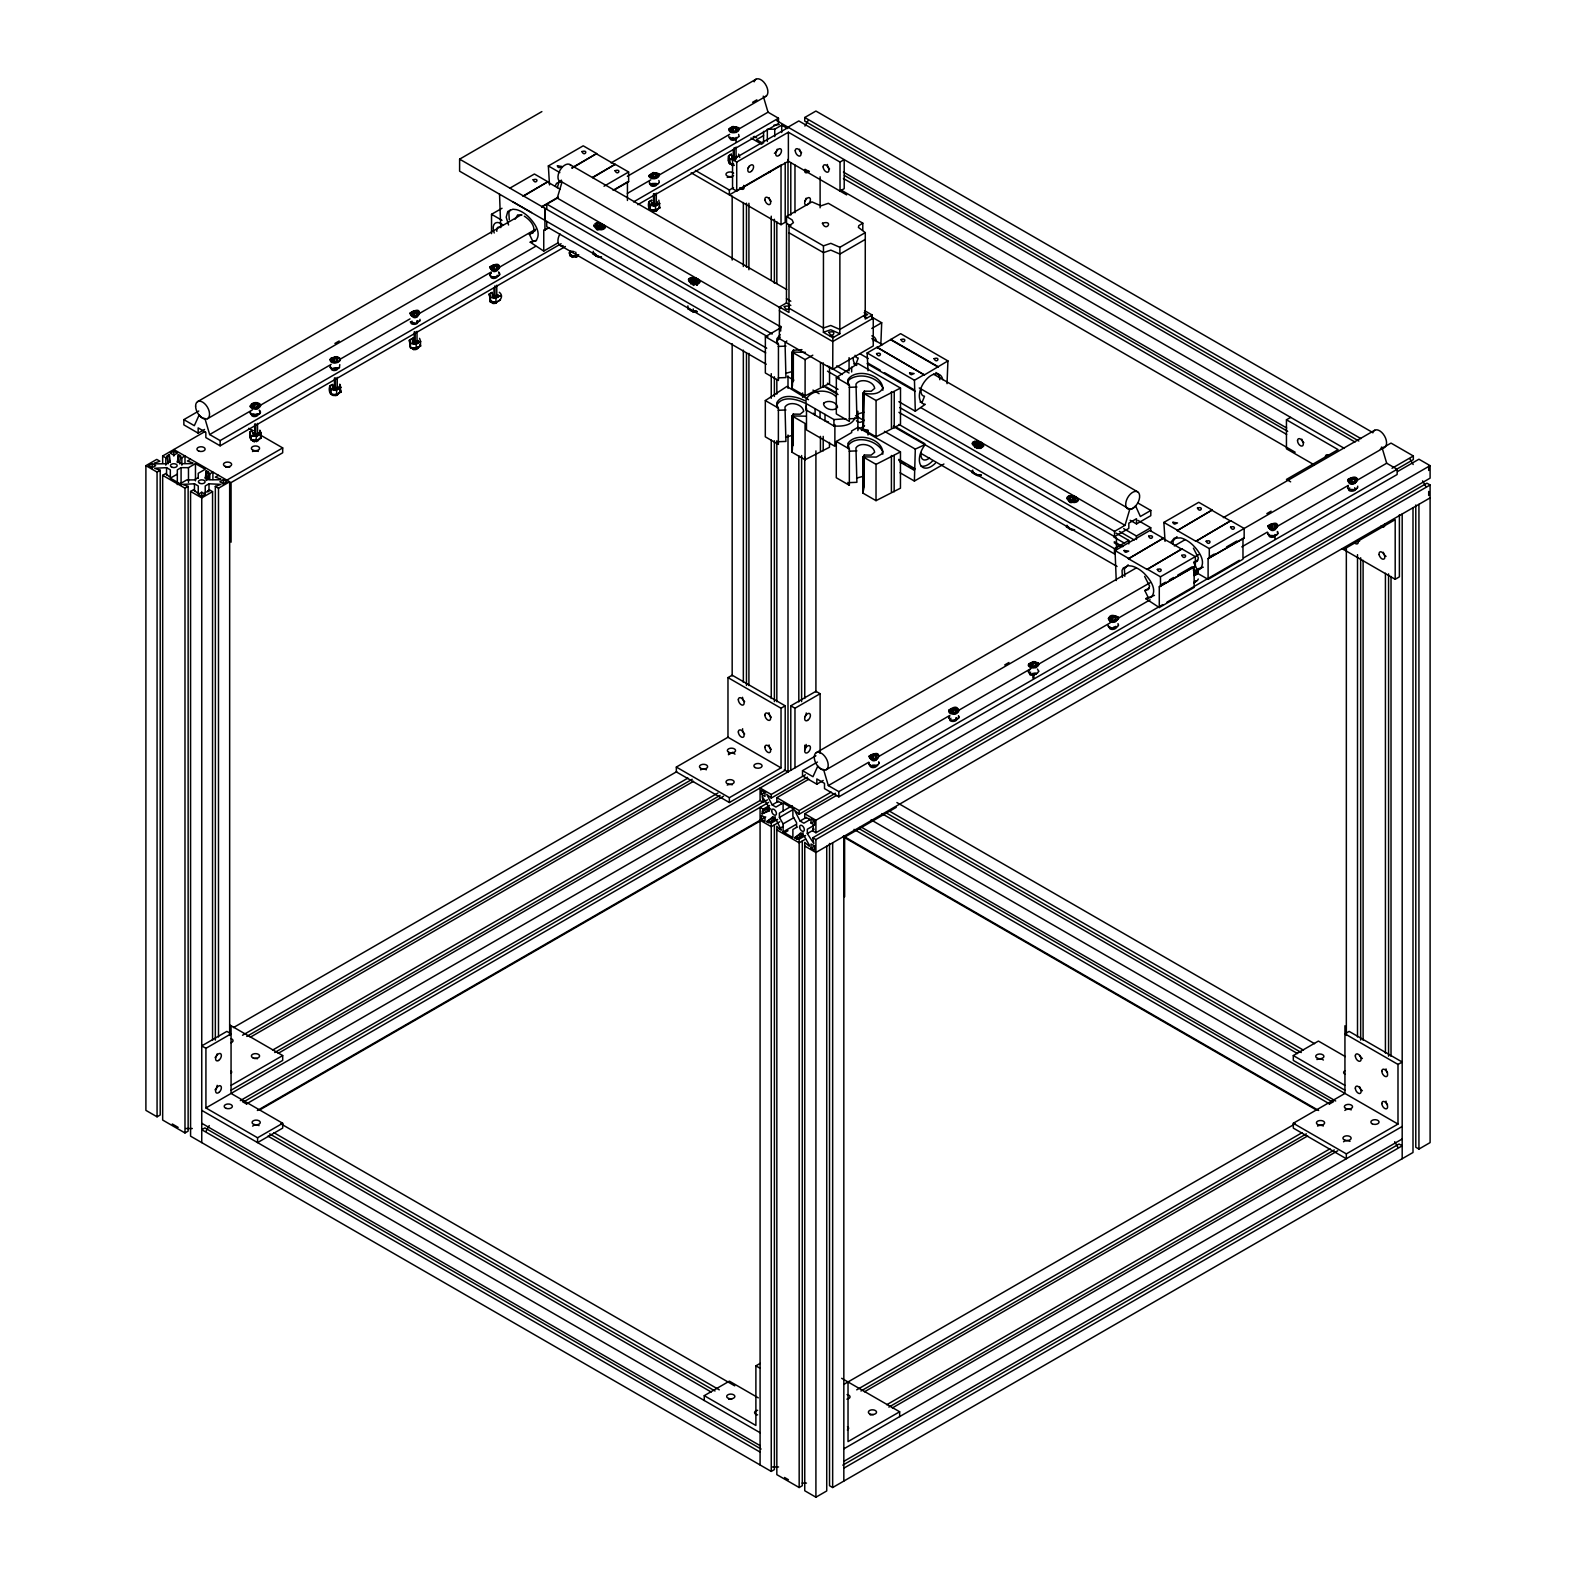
<?xml version="1.0" encoding="UTF-8"?>
<svg xmlns="http://www.w3.org/2000/svg" width="1576" height="1576" viewBox="0 0 1576 1576"><rect width="100%" height="100%" fill="white"/><g stroke="black" fill="none" stroke-linecap="round" stroke-linejoin="round"><path stroke-width="1.5" d="M541.868 111.6L459.621 159.156L459.601 171.173L766.704 348.197M499.533 194.143L500.695 226.254M512.949 201.866L531.526 212.583M536.529 240.478L530.225 242.192L543.74 251.077L543.759 230.313L547.857 227.949M543.759 230.313L544.941 229.998L544.902 208.268L544.922 220.344M546.714 221.408L546.714 226.648L765.739 352.906M546.793 209.352L546.793 204.112L772.181 334.033M523.212 196.35L547.818 181.752L534.402 174.01L509.777 188.214M572.029 168.179L596.634 153.561L583.219 145.819L548.35 165.953L549.512 184.904M593.265 254.229L598.644 257.341L601.579 257.124L596.083 255.864L593.856 252.692L593.265 254.229L593.265 251.333M596.792 227.594L596.792 225.013L602.623 226.373L602.623 228.934L596.792 227.594L596.418 229.387L597.915 230.116M599.904 227.358L599.904 224.797M592.655 177.694L615.211 164.278L628.627 172.001L628.627 181.673L614.266 189.967M627.425 200.467L627.445 182.008L628.627 181.673M688.141 308.916L687.885 305.882M691.037 283.916L691.411 279.563L697.262 280.922L696.868 285.276L697.262 280.922M691.411 279.563L691.411 282.124L697.262 283.483M693.243 308.955L693.243 311.871L697.301 311.575L693.361 311.437M693.775 285.492C692.317 282.459 687.038 276.608 695.646 278.794C702.226 281.395 693.519 285.414 691.037 281.355M694.524 281.907L694.524 279.346M808.508 399.693L786.916 386.455L765.325 400.56L765.306 436.828L778.367 444.373L778.406 408.086L776.909 405.209M780.691 331.059L780.691 326.212L780.75 327.808L765.365 336.693L765.345 372.98L778.426 380.505L778.445 344.238L776.948 341.362L780.199 337.106M790.817 305.468L786.463 302.947L779.49 306.985L779.332 338.604L832.719 369.355L873.242 345.952L873.262 318.135L832.719 341.539L779.352 310.767M778.17 441.733L785.912 441.418L785.006 406.982C789.083 400.639 802.657 403.929 803.701 411.316L800.214 414.192L793.299 414.114L792.393 418.467M778.209 377.866L785.951 377.57L785.045 343.115L786.818 340.928M786.463 302.947L786.523 216.523L811.916 201.866L820.978 205.826L828.346 203.304L862.801 223.162L862.781 229.938M786.523 216.523L792.078 219.872L793.418 222.669L789.024 226.018L788.965 312.442L779.49 306.985M829.488 442.442L829.469 447.269L805.04 459.739L791.979 452.214L791.999 415.926L805.356 416.182M829.528 366.479L829.528 383.421L805.08 395.891L792.019 388.346L792.038 352.078L805.395 352.334M792.393 416.044L791.979 452.214M792.433 352.197L792.019 388.346M793.26 445.614L793.28 414.173M792.413 386.061L793.339 350.325M793.299 414.114L792.354 449.909M793.319 381.707L793.339 350.266L801.967 349.655M802.657 397.349L802.657 392.956M805.04 459.739L805.06 423.451L791.999 415.926M805.08 395.891L805.119 359.604L812.802 355.171M855.059 417.66C852.025 425.953 841.407 426.485 833.921 425.993L806.183 410.016L805.986 399.831C811.01 389.134 828.07 388.602 836.029 396.62M806.498 408.145L806.479 429.913L834.866 446.284L834.886 424.515M815.107 408.696L815.107 415.158L813.275 413.188M820.052 418.014L820.072 411.553M820.426 450.854L820.446 436.355M820.466 387.006L820.485 362.815M823.204 450.894L823.204 436.375M823.243 387.046L823.263 362.854M839.89 247.294L839.831 333.718L832.857 337.737L823.401 332.3L823.46 245.856L830.828 243.334L839.89 247.294L865.283 232.637L865.224 319.061L872.198 315.042L872.198 318.904M825.016 414.409L825.016 420.871L828.424 421.915M832.719 369.355L832.857 337.737M833.921 425.993L833.921 419.551L806.203 403.574M847.888 448.53L847.79 445.988C855.492 434.464 877.123 440.196 882.757 451.563L881.733 453.967L876.315 457.099L862.958 456.843L862.939 493.111L876.02 500.656L900.448 488.186L900.467 451.898L857.896 427.352L851.611 430.977L851.67 432.573L836.304 441.457L836.265 477.745L849.346 485.27L849.365 449.002L847.79 443.565C855.768 431.194 883.959 438.345 882.836 454.124M882.875 387.854C879.703 395.241 869.558 394.374 863.018 392.976L862.978 429.263L876.059 436.788L900.487 424.338L900.507 388.051L857.935 363.504L836.344 377.61L836.324 413.897L849.385 421.422L849.405 385.135L847.927 382.259L848.932 379.855C858.999 372.153 877.005 376.546 882.796 387.716M849.07 370.813L849.07 357.654M851.651 371.956L851.651 367.129M849.129 482.63L856.891 482.315L855.965 447.88C860.063 441.556 873.616 444.826 874.66 452.214L871.193 455.109L864.278 455.031L863.352 459.365M849.188 418.783L856.93 418.467L856.004 384.032C860.102 377.708 873.656 380.978 874.7 388.366L871.232 391.242L864.318 391.163L863.392 395.517M857.896 430.583L857.896 411.238M863.352 456.961L862.939 493.111M867.982 430.11L863.372 429.381L863.392 393.094M864.239 486.531L864.278 455.031M864.318 391.163L863.372 426.958M868.002 370.754L867.135 352.985L877.024 347.272L924.344 374.95L877.024 347.272M867.982 434.996L867.982 430.603M876.02 500.656L876.039 464.368L900.467 451.898M876.059 436.788L876.079 400.521L900.507 388.051M880.807 345.459L881.693 322.745L871.41 316.815M877.024 347.685L900.625 333.659L947.925 360.924L947.038 383.657M891.405 491.771L891.425 455.484M891.445 427.923L891.464 391.636M894.163 491.81L894.203 455.523M894.222 427.943L894.242 391.675M899.995 472.741L914.395 481.054L915.301 449.101L925.289 444.471A16.706 9.633 -60 0 0 920.502 464.959A16.706 9.633 -60 0 0 935.455 463.108M924.344 374.536L914.454 380.249L915.301 411.198L898.852 401.703M924.344 374.95L947.925 360.924M974.914 447.564L975.288 443.191L978.4 442.974C987.502 447.998 969.437 447.131 975.465 442.068C987.935 440.689 976.844 452.135 975.288 443.191M981.139 447.131L978.4 445.555L978.4 442.974M1069.533 499.533L1069.533 502.114L1069.907 497.74L1073.02 497.524C1082.121 502.547 1064.056 501.68 1070.084 496.617C1082.554 495.238 1071.463 506.684 1069.907 497.74M1075.758 501.68L1073.02 500.104L1073.02 497.524M1136.513 523.941L1150.795 515.687L1150.815 510.447L1140.354 516.495L1135.607 505.935A9.121 5.26 -60 0 1 1129.775 509.304L1125.008 525.34L1114.547 531.388L1114.547 536.628L1128.83 528.374L1128.83 523.134L1136.513 518.701L1136.513 523.941L1130.13 520.257M1163.344 538.204L1128.475 558.751L1163.344 538.204L1149.928 530.482L1115.059 550.595L1116.222 580.539M1128.771 543.917L1128.771 540.43L1116.005 533.082M1136.434 539.485L1136.434 535.998L1150.736 527.743L1150.736 531.23M1128.475 558.751L1147.072 569.448L1181.941 548.921L1195.357 556.663L1195.337 566.336L1159.286 586.784L1159.286 607.548L1145.752 598.663L1154.459 595.354M1160.468 586.469L1160.488 576.796L1199.119 554.417M1212.161 510.033L1177.292 530.56L1212.161 510.033L1198.745 502.291L1163.876 522.424L1165.058 541.376M1147.072 569.448L1181.941 548.921M1195.337 566.336L1194.155 566.651L1194.155 587.415L1159.286 607.548M1177.292 530.56L1195.888 541.277L1230.757 520.73L1244.173 528.472L1244.153 538.145L1208.102 558.613L1208.102 579.357L1197.445 573.231M1209.284 558.278L1209.304 548.606L1384.516 447.367M1195.888 541.277L1230.757 520.73M1244.153 538.145L1242.972 538.48L1242.972 559.224L1208.102 579.357M557.333 187.682L559.066 181.752L561.45 180.156M1172.879 544.153L1173.194 540.785L1176.976 536.628M252.987 432.829L254.189 434.897M332.733 386.79L333.324 388.228L336.318 388.642M412.498 340.731L413.72 342.484L417.285 342.012M651.794 202.575C651.952 206.87 658.866 202.871 656.621 201.689M651.164 204.013L651.715 202.201M515.135 219.202L517.696 214.907L521.873 215.124M258.622 433.361C260.198 430.524 252.515 438.286 252.909 432.454M338.387 388.523L338.21 387.381M418.152 341.263C420.004 338.17 410.666 345.991 412.814 340.514M497.918 295.204C499.848 292.781 490.747 299.795 492.441 294.022M657.428 203.107L656.739 201.59M596.792 225.013C594.841 228.441 603.056 230.411 602.623 226.373M792.433 354.62L793.339 350.266M863.333 490.806L864.239 486.472M972.707 470.16L971.762 472.426L977.159 475.519L981.178 475.223L976.45 475.184M250.21 406.194C251.293 402.077 258.602 401.151 260.493 405.012M250.466 411.809L250.407 413.464M258.228 413.897C258.622 417.581 249.501 417.443 251.884 413.661M260.355 405.308L255.056 408.381L250.505 406.431M260.198 413.089L259.291 410.134L260.375 411.572M260.572 412.203L259.626 413.818M260.493 437.458C259.607 441.95 248.22 441.497 251.372 436.375M330.448 358.895C328.537 364.332 339.273 364.095 340.337 359.742L340.042 358.52M330.231 365.77L330.586 368.094M340.12 359.269C338.84 362.953 331.216 363.78 330.192 359.643M338.781 393.389L335.964 395.674L332.142 394.65M410.213 312.836C415.966 327.966 427.529 301.784 409.996 313.309M410.331 344.986L410.568 347.134M419.728 320.992L420.004 319.317M418.487 346.819L415.729 349.636L413.109 349.281M418.526 347.587L416.596 349.399M489.604 274.559L491.338 272.431L489.683 275.308M490.766 275.997C489.939 279.858 498.883 278.834 497.228 275.268M490.097 298.928C493.13 306.965 506.802 298.278 499.316 292.289M499.494 274.933L499.336 272.569M649.016 175.941L653.232 172.533L658.866 174.069M649.292 181.555L649.647 183.899M659.182 175.054L653.882 178.127L649.332 176.177M659.3 207.185C658.413 211.696 647.027 211.243 650.198 206.121M729.255 128.641C727.363 134.078 738.1 133.842 739.144 129.488L738.849 128.267M738.947 129.015C737.666 132.699 730.023 133.527 728.999 129.39M869.125 762.843L869.065 764.498M879.231 763.237L877.399 765.483M949.107 709.929C946.486 716.725 963.015 714.026 957.715 708.707M948.732 717.691L949.579 716.193L948.831 718.439M955.844 718.006C959.764 722.438 946.053 722.616 950.919 718.203M957.164 719.424L958.72 717.966L958.464 715.701M958.72 717.966L958.917 716.41M1028.399 665.111L1028.872 663.87M1028.655 670.746L1028.596 672.4M1034.821 673.031C1041.381 673.267 1025.72 678.35 1030.665 672.144M1038.545 664.245L1033.245 667.298L1028.695 665.367M1038.761 671.12L1037.796 672.735M1115.887 626.302C1117.758 630.262 1107.238 630.617 1109.839 626.539M1118.31 618.186C1117.029 621.89 1109.405 622.717 1108.361 618.58M1118.527 625.081L1117.561 626.696M1198.075 572.147L1194.076 575.063M1198.292 579.022L1197.327 580.638M1267.951 532.59L1267.872 534.244M1275.752 535.19C1275.142 538.342 1267.143 538.027 1269.37 534.422M1276.225 535.229L1277.781 533.752L1277.427 531.664M1277.781 533.752L1277.525 531.506M1347.913 479.675C1349.568 492.539 1367.771 473.529 1349.214 478.749M1348.307 485.802L1347.638 488.186M1357.448 487.811L1357.724 486.157M255.686 440.906L256.632 435.941L260.966 433.439L260.966 438.286L260.414 436.71M410.528 347.902L409.366 340.278L413.877 337.658L409.366 340.278L410.528 347.902L416.202 348.572L416.163 343.844L420.496 341.342L420.496 346.188L419.925 344.612M573.881 251.53C562.159 249.481 578.55 264.079 575.732 252.121M605.007 227.377L600.338 229.249L594.053 225.624M689.007 278.656L688.416 279.641C689.067 284.153 697.36 286.162 699.862 282.301L699.606 281.119M690.347 281.513L690.918 283.719M699.626 281.907C697.222 285.63 689.264 283.7 688.653 279.366M776.83 405.071C782.188 395.379 796.707 398.945 804.804 403.101M972.293 443.27L973.574 441.713M1078.142 500.104L1073.473 501.976L1067.188 498.351M417.837 320.578L417.01 321.622M956.73 717.651L955.903 718.715M555.323 185.791L556.584 183.289L561.686 181.063M1170.85 542.262L1174.297 538.145L1180.719 537.909A30.161 17.454 60 0 1 1192.441 544.666C1198.351 550.477 1206.487 560.977 1200.242 569.035L1197.76 570.256M329.837 386.1C334.762 404.244 324.144 386.081 332.733 384.445M339.805 384.386L340.731 392.227L339.805 384.386L340.968 387.676L336.437 390.277L330.763 389.607L329.601 386.317L332.615 384.583M409.602 340.061L410.528 343.548L416.202 344.218L420.713 341.618L419.551 338.347M492.244 292.348L489.368 294.003L490.294 301.843L495.928 302.631L500.478 299.913M648.898 201.905C653.804 220.049 643.461 201.57 651.774 200.231M728.664 155.847C733.569 173.99 723.226 155.531 731.54 154.192M510.25 209.923L508.851 212.504L509.284 219.832M205.963 1131.253L209.234 1125.599M804.922 126.06L808.192 120.406M332.733 387.085L333.56 385.805M412.498 341.027L413.858 339.49M492.579 294.16L494.234 296.918M731.855 156.004L732.131 158.289M418.152 341.106L417.147 342.189M418.152 347.311L417.147 348.237M657.428 202.949L656.424 204.033M330.231 359.348L331.019 358.185M331.649 367.602C329.266 371.384 338.387 371.542 337.993 367.838M339.372 367.76L339.805 364.667M419.827 320.874L415.906 323.198L410.252 321.957M419.768 346.09L416.005 348.257L411.297 347.705M489.762 267.25L493.682 265.004L499.336 266.167M497.76 268.294C500.124 264.472 491.633 264.138 490.983 267.487C491.436 270.698 499.494 269.929 496.992 266.758L494.096 266.423C487.142 269.929 500.203 272.254 499.572 266.423M499.592 274.815L498.036 276.293M577.88 256.001L576.107 257.282M649.292 175.153L653.193 172.887M650.711 183.387C648.327 187.189 657.428 187.327 657.034 183.643M659.123 182.718L657.566 184.195M729.058 129.094L732.998 126.474L738.632 128.011M730.456 137.348C728.092 141.131 737.194 141.288 736.8 137.585M738.888 136.679L734.948 138.983L729.314 137.762M869.125 756.441L871.764 754.53M870.543 764.675C868.159 768.477 877.28 768.615 876.886 764.931M948.89 710.382C962.384 699.429 959.41 721.513 948.85 710.678M1028.655 664.343L1033.915 661.565L1038.229 663.26M1028.754 670.884L1030.152 669.347M1108.42 618.284L1112.341 616.039L1117.246 616.61M1267.951 526.187L1270.571 524.276M1347.716 480.128L1348.485 478.966M1357.547 487.713L1355.971 489.171M254.8 404.579C247.865 407.534 260.139 410.331 257.696 404.914L254.8 404.579L254.8 408.42L257.696 408.775M336.89 361.672L337.461 358.875L334.565 358.52L332.26 359.86L332.851 361.515M409.957 313.585L411.178 315.574L414.586 316.264C422.959 313.21 409.13 318.037 411.829 312.462C415.217 307.497 420.713 316.264 417.226 312.816L412.026 313.801L413.385 315.929M655.951 177.458L656.502 174.66L653.607 174.325C650.376 175.291 651.4 178.797 654.808 177.655M735.184 131.616L736.859 130.276L736.268 128.602L733.372 128.267L731.067 129.606L732.446 131.714M875.803 758.745L876.355 755.948L873.459 755.613L871.154 756.933L872.533 759.061M953.638 713.16L956.711 711.564L956.12 709.889L950.919 710.894L952.968 713.199M1032.989 663.496C1026.055 666.471 1038.328 669.268 1035.885 663.851L1032.989 663.496L1032.989 667.357M1115.611 620.195L1115.65 617.792L1112.755 617.457L1110.45 618.777L1110.45 622.638M1273.467 528.689L1275.772 527.369L1275.161 525.695L1269.96 526.68L1271.34 528.807M1352.031 479.301C1345.116 482.256 1357.369 485.073 1354.927 479.636L1352.031 479.301L1352.031 483.162M249.835 436.729C253.677 446.008 245.58 429.972 252.968 430.504M489.368 294.003L490.491 301.981M658.847 200.191L659.773 208.032L659.221 206.456M602.84 228.008C606.228 224.166 594.231 221.389 595.748 226.353C601.855 231.731 604.613 224.738 596.201 226.55M697.577 284.291L692.534 284.645M780.199 334.683L776.87 338.801L776.948 343.765M785.616 373.354L792.964 371.365M785.577 437.202L792.925 435.212M856.576 414.252L863.924 412.282M856.536 478.119L863.884 476.129M972.668 442.541L974.579 441.319M1067.287 497.07L1069.198 495.869M496.952 269.161L491.909 269.929L489.703 267.546M1194.844 574.55L1196.007 573.428L1195.396 571.753L1193.958 572.049M569.606 253.637L572.975 256.258L578.707 254.701L575.693 256.573L570.059 255.804M330.842 358.619L336.752 356.629L340.258 358.973M259.705 413.72L255.056 415.453L251.49 414.646M410.607 312.56L417.798 311.201M339.47 367.661L332.26 369.04M412.006 321.11C407.14 325.523 420.871 325.346 416.951 320.913M258.425 440.472L256.199 441.733M729.649 128.365L731.678 127.183M577.486 256.258L576.107 257.046M657.251 210.219L655.872 211.243M949.501 709.653L956.711 708.274M1029.266 663.595L1032.575 662.078L1037.481 662.669M1348.307 479.399C1362.787 470.672 1356.365 490.904 1347.657 480.424M1277.19 534.5L1275.102 535.741M1349.726 487.949C1344.86 492.362 1358.591 492.185 1354.67 487.752M417.778 341.598L413.03 342.228M497.543 295.559L495.041 296.643M655.596 204.348L657.074 203.462M736.839 157.403L732.466 158.211L731.894 155.768M1128.16 564.819L1124.378 568.956L1124.811 576.304M1203.276 567.183L1196.933 569.113L1193.643 562.376L1197.662 560.051M417.285 342.307L416.064 342.879M656.581 203.856L653.764 204.525L651.44 203.087M333.521 385.746L332.339 387.125L333.324 388.543M491.535 233.642L491.535 214.297L502.015 208.268M523.212 195.956L547.818 181.752M572.029 167.765L596.634 153.561M197.65 401.604L521.577 214.592M611.074 162.919L755.987 79.253M541.789 206.673L558.2 197.197M592.655 177.3L615.211 164.278M541.789 207.067L558.2 197.591M204.545 429.44L198.162 433.144L183.86 424.87L183.86 419.63L198.773 411.021M604.022 186.224L628.627 172.001M334.92 343.45L339.175 340.987M752.599 102.302L756.874 99.84M207.52 418.704L535.702 229.229M627.346 176.315L765.857 96.333M532.57 240.833L529.3 234.095L535.328 230.608M613.084 190.302L627.445 182.008M544.941 229.998L549.039 227.633M170.326 477.233L170.326 469.845L166.564 467.658L154.625 468.269L160.22 470.278L160.22 1115L157.068 1116.813L145.898 1110.371L145.898 465.649L156.733 459.404L159.865 461.216L154.29 463.226L155.334 463.836L166.327 463.777L170.326 461.453M162.663 463.364L162.663 455.976L204.841 431.627M152.183 463.639L148.696 465.649L152.183 467.658L155.669 465.649L152.183 463.639L152.183 468.565M173.813 451.15L170.326 453.159L173.813 455.168L177.32 453.159L173.813 451.15L173.813 456.075M170.326 462.556L169.282 454.577L167.017 455.878L168.061 463.856M162.663 455.976L165.795 457.789L168.061 456.488M183.86 419.63L194.321 425.678L199.088 415.138A9.121 5.26 60 0 0 204.919 418.507L209.667 434.543L252.298 409.937M258.681 406.253L331.137 364.411M339.667 359.486L409.996 318.884M418.526 313.979L490.983 272.136M499.494 267.211L535.722 246.289M627.366 193.395L650.809 179.861M657.192 176.177L729.649 134.334M738.179 129.409L768.024 112.192L778.485 118.239L778.485 123.48L637.827 204.683M179.585 463.856L180.629 455.878L178.364 454.577L177.32 462.556M145.898 465.649L157.068 472.091L160.22 470.278M179.585 456.488L181.851 457.789L184.983 455.976L184.983 463.364M543.74 251.077L558.101 242.803M209.667 434.543L220.148 440.591L561.115 243.728M633.572 201.905L778.485 118.239M198.241 493.347L198.241 485.96L194.478 483.793L182.54 484.384L188.135 486.393L188.135 1131.115L184.983 1132.947L162.663 1120.043L162.663 475.322L165.795 473.509L169.282 476.74L170.326 476.129M190.578 459.207L187.426 461.019L193.021 463.029L191.977 463.639L181.181 463.699L177.32 461.453M754.333 136.344L753.269 136.954L756.598 137.644M198.241 478.237L198.241 473.312L205.235 469.274L195.463 463.639L188.47 467.658L181.082 467.658L177.32 469.845L177.32 484.6M198.162 433.144L198.162 427.904L205.845 432.336L205.845 437.576L220.148 445.831L565.37 246.506M779.273 124.563L773.915 125.193M177.32 474.12L170.326 478.139L180.097 483.793L186.776 479.931L194.242 479.892L198.241 477.587M763.572 135.634L756.598 139.673L762.449 143.061M767.335 141.485L767.335 129.193L774.742 129.193L781.716 125.154L787.586 128.542M249.835 432.376L252.849 430.642L248.752 428.317M492.145 292.486L489.131 294.219L490.294 297.509L495.967 298.179L500.478 295.559L495.928 297.805L490.491 297.155M651.676 200.388L648.662 202.122L649.824 205.392L655.498 206.062L660.009 203.462L655.458 205.688L651.42 204.466M731.441 154.33L728.427 156.063L729.59 159.353L735.263 160.023M788 127.183L798.815 120.938L1355.025 442.048M1358.827 441.024L804.745 121.135L804.745 117.51L815.915 111.049L1372.125 432.179M846.627 194.872L788.374 161.244L736.721 191.051L732.545 188.647L732.545 159.629L788.374 127.4M340.731 387.401L333.954 389.745M732.545 159.629L736.721 162.052L788.374 132.226L840.028 162.052L844.204 159.629L844.204 188.647L840.028 191.051L840.028 162.052M255.804 440.63L261.202 438.069M416.163 348.69L420.713 345.971M660.009 207.815L653.508 210.652L656.049 210.317M208.544 479.38L208.544 471.992L206.279 470.692L205.235 478.671M207.5 479.99L208.544 471.992M162.663 475.322L184.983 488.205L188.135 486.393M207.5 472.603L209.766 473.903L212.898 472.091L212.898 479.478M774.387 824.878L774.387 1469.6L771.255 1471.413L190.578 1136.158L190.578 491.436L193.71 489.624L197.197 492.855L198.241 492.244M218.493 475.322L215.341 477.134L220.936 479.143L219.891 479.754L209.096 479.813L205.235 477.587M215.341 1040.081L215.341 486.393L220.936 484.384L208.997 483.793L205.235 485.96L205.235 493.347M201.748 492.244L198.241 494.253L201.748 496.282L205.235 494.253L201.748 492.244L201.748 497.169M223.378 479.754L219.891 481.764L223.378 483.793L226.865 481.764L223.378 479.754L223.378 484.679M226.865 480.148L282.695 447.919L282.695 452.765L231.061 482.571L231.061 542.203M695.43 170.444L729.373 190.026L733.51 187.642M190.578 491.436L201.748 497.878L212.563 491.633L212.563 1040.396M215.341 486.393L218.493 488.205L229.663 481.764L229.663 1035.432M691.175 172.828L781.026 224.698L785.203 222.275L785.203 162.584M862.801 223.162L858.782 225.663L858.428 227.417L865.283 232.637M865.283 239.414L839.89 254.071L830.828 250.111L823.46 252.633L789.005 232.775M823.401 332.3L830.769 329.758L839.831 333.718M865.224 314.786L839.85 329.443L830.769 325.483L823.401 328.025L788.965 308.167M871.804 328.458L881.693 322.745M915.301 411.198L925.27 404.342A16.725 9.653 -60 0 1 924.285 381.983A16.725 9.653 -60 0 1 942.763 379.698M914.395 481.054L943.925 464.014M727.974 677.601L732.17 675.198L785.203 705.812L785.203 770.29L729.373 802.519L676.34 771.905L676.34 767.059L727.974 737.253L781.026 767.867L781.026 708.235L727.974 677.601L727.974 737.253M781.026 708.235L785.203 705.812M233.484 1027.572L676.754 771.649M790.797 770.29L790.797 705.812L815.915 691.312L820.111 693.716L820.111 753.367M1313.951 464.684L1286.449 448.805L1286.449 419.787L1290.645 417.384M205.924 1048.316L231.061 1033.817L226.865 1031.393L201.748 1045.893L205.924 1048.316L205.924 1107.948L257.577 1137.773L282.695 1123.274L282.695 1128.101L257.577 1142.6L257.577 1137.773M790.797 705.812L794.974 708.235L820.111 693.716M242.527 1035.255L687.924 778.091M728.408 754.727L732.682 752.264M246.782 1036.417L692.179 779.273M250.249 1037.244L693.499 781.322M1128.771 540.43L1114.468 548.684L1114.468 553.925L893.316 426.446M272.569 1050.128L717.966 792.984M274.716 1052.532L720.094 795.388M278.164 1053.359L723.561 796.215M231.061 1085.391L282.695 1055.565L282.695 1060.412L231.002 1090.257M676.34 767.059L729.373 797.692L781.026 767.867M816.309 752.639L1135.961 568.089M1174.317 545.926L1184.975 539.78M1223.331 517.637L1374.646 430.287M205.924 1107.948L231.061 1093.448L282.695 1123.274M231.79 1093.015L815.915 755.771M761.484 794.462L764.971 796.471L764.971 792.433L761.484 790.423L761.484 794.462L765.739 791.999M823.204 780.475L816.821 784.178L802.519 775.904L802.519 770.664L817.432 762.055M240.32 1100.6L760.302 800.391M767.492 799.84L763.217 802.302L760.085 800.49L760.085 788L771.255 794.462L805.375 774.762M243.571 1101.939L765.68 800.49M782.326 803.366L775.924 807.07L772.161 804.883L766.704 794.245L771.255 798.086L807.503 777.145M1004.72 664.954L1008.975 662.491M1266.848 513.618L1271.103 511.156M246.703 1103.752L768.615 802.42M781.361 803.918L781.361 802.716L776.83 801.298L776.83 797.673L808.823 779.214M1380.34 449.239L1391.017 443.092L1413.337 455.976L1413.337 459.601L1396.277 469.451M826.179 769.738L1150.106 582.706M760.085 1464.971L760.085 807.345L763.217 809.158L769.62 805.474M772.161 804.883L778.564 801.199M764.301 809.946L768.576 807.483M1148.116 597.284L1144.826 590.547L1148.845 588.222M769.62 810.714L762.173 813.787L762.173 811.167L769.62 808.094M762.173 813.787L770.703 808.862M1161.354 584.597L1165.452 582.234M1169.55 579.85L1173.647 577.486M1177.745 575.122L1192.106 566.828M1210.171 556.407L1214.269 554.043M1226.561 546.931L1236.825 541.021M1159.286 586.784L1194.155 566.651M1208.102 558.613L1242.972 538.48M257.361 1110.489L760.302 820.131M761.484 819.441L764.971 821.451L764.971 817.412L761.484 815.403L761.484 819.441L765.739 816.979M259.488 1110.075L760.302 820.938M773.107 816.742L766.704 821.648L768.99 822.967L775.372 818.062M792.216 805.73L779.411 813.117L779.411 817.471L783.114 823.874L783.114 831.931L792.886 837.565L792.886 829.508L797.141 827.045M802.519 770.664L812.98 776.712L817.747 766.172A9.121 5.26 60 0 0 823.578 769.541L828.326 785.577L868.829 762.193M879.487 756.047L949.796 715.445M958.326 710.52L1030.783 668.697M1037.185 665.013L1109.642 623.17M1118.152 618.245L1150.125 599.786M1241.77 546.892L1267.34 532.117M1277.998 525.97L1348.327 485.369M1356.838 480.444L1386.683 463.226L1397.144 469.274L1397.144 474.514L838.806 796.865L824.504 788.611L824.504 783.37L816.821 778.938L816.821 784.178M766.704 821.648L775.234 816.723M771.117 821.726L775.372 819.264M779.411 817.471L794.343 808.843M768.99 821.746L771.255 823.066L777.638 819.362M779.785 821.766L771.255 826.691L760.085 820.249M776.83 797.673L799.17 810.576L831.163 792.098M1392.022 468.289L1413.337 455.976M810.241 819.481L803.839 823.184L800.076 821.017L794.639 810.379L799.17 814.201L835.418 793.26M783.114 823.874L793.772 817.708M828.326 785.577L838.806 791.625L1162.733 604.613M1166.989 602.15L1239.445 560.307M1243.7 557.845L1397.144 469.274M802.302 840.993L802.302 1485.715L799.17 1487.527L776.83 1474.643L776.83 826.277L779.096 828.799L783.37 826.336M809.296 820.032L809.296 818.83L804.745 817.412L804.745 813.787L836.738 795.328M1397.597 471.519L1418.932 459.207L1430.102 465.649L1430.102 478.139L815.915 832.739L812.783 830.926L812.783 828.7L813.827 829.311L812.783 826.08M800.076 821.017L806.479 817.314M783.114 831.931L795.919 824.543M784.513 832.739L788 830.71M811.029 823.066L814.516 825.075L814.516 821.057L811.029 819.028L811.029 823.066L815.304 820.604M804.745 813.787L815.915 820.249L1430.102 465.649M801.022 832.877L794.639 837.762L796.904 839.082L803.287 835.379M813.728 825.529L807.326 829.232L807.326 833.586L813.827 843.613L812.783 837.762L1426.95 483.182L1430.102 484.994L1430.102 1142.6L1418.932 1149.062L1415.78 1147.249L1415.78 504.99M794.639 837.762L803.169 832.837M796.904 839.082L803.287 834.177M807.326 833.586L813.728 829.882M796.904 837.88L799.17 839.181L805.572 835.497M805.572 839.121L799.17 842.805L776.83 829.922M812.783 837.762L815.915 839.575L1430.102 484.994M811.029 848.046L814.516 850.055L814.516 846.036L811.029 844.007L811.029 848.046L815.304 845.583M1430.102 497.878L815.915 852.478L804.745 846.036M896.251 807.345L844.618 837.171L844.618 896.803M1343.56 549.472L1395.193 519.647L1395.193 579.279L1399.389 576.855L1399.389 514.781M704.255 1400.493L704.255 1395.666L729.373 1381.147L758.292 1397.853M704.255 1395.666L755.889 1425.472L755.889 1365.84L760.085 1363.417M1344.998 1090.257L1293.305 1060.412L1293.305 1055.565L1318.422 1041.066L1345.274 1056.57M1293.305 1123.274L1346.337 1153.888L1346.337 1158.734L1293.305 1128.101L1293.305 1123.274L1344.939 1093.448L1397.991 1124.062L1397.991 1064.43L1344.939 1033.817L1349.135 1031.393L1402.187 1062.027L1397.991 1064.43M843.83 1384.378L1295.196 1123.787M1329.297 1104.106L1333.552 1101.644M856.714 1389.835L1302.111 1132.691M860.969 1390.997L1306.366 1133.853M864.416 1391.825L1307.686 1135.922M886.756 1404.728L1330.026 1148.805M888.884 1407.112L1334.281 1149.968M892.331 1407.939L1337.728 1150.795M899.66 1416.607L899.66 1411.781L848.026 1441.587L848.026 1381.955M1346.337 1153.888L1397.991 1124.062M843.83 1448.837L1402.187 1126.485M843.83 1461.346L1402.187 1138.975M842.825 1465.148L1399.035 1144.018L1402.187 1145.831L843.83 1468.182M800.076 833.428L803.937 835.654L809.296 845.031L809.296 846.233L804.745 842.411L804.745 1490.758L815.915 1497.2L826.73 1490.955L826.73 846.233M829.528 843.455L829.528 1485.715L832.66 1487.527L1413.002 1152.489L1413.002 507.767M657.625 184.116L653.863 185.141L649.548 183.801M498.095 276.214L493.032 277.238L490.018 275.918M331.728 357.969L335.491 356.944M656.64 210.652L653.213 211.539M251.963 404.008L255.745 403.003L260.06 404.323M337.579 394.847L334.151 395.497M1354.868 489.683L1356.05 489.092M1195.357 581.78L1196.519 581.189M1194.037 583.041L1195.928 580.717M1115.591 627.839L1116.754 627.248M1035.826 673.878L1036.988 673.307M957.223 719.345L953.46 720.37M877.477 765.404L875.035 766.33M656.305 183.466L651.991 183.545M257.479 413.72L255.686 414.311M250.072 432.159L250.998 439.999L257.479 440.315M1115.434 626.598L1113.621 627.189M594.881 223.753L597.304 222.925M689.5 278.282L691.943 277.474M690.84 281.099L694.386 280.863L697.518 282.656M693.558 311.851L697.104 311.595M974.717 444.747L980.863 445.732M980.962 448.352L976.411 448.293M1068.016 496.479L1071.818 495.672M1069.336 499.296L1075.482 500.281M1115.079 620.609L1111.809 620.905L1110.45 618.777M736.189 157.836L732.091 158.033L733.529 158.467M650.001 205.057L656.424 205.097M496.913 295.973L492.796 296.19M337.382 388.09L332.969 388.129M336.535 388.543L338.446 388.011M257.617 434.129L253.5 434.346M696.868 282.715L693.775 282.931M656.049 204.486L652.365 204.328M496.519 296.288L493.465 296.446M257.243 434.444L254.189 434.602M655.439 204.112L652.326 204.092M496.361 303.104L492.855 303.478M1348.721 489.387L1354.927 489.624M1268.956 535.426L1275.161 535.663M1193.82 574.354L1196.736 571.635L1193.347 570.197M1194.115 575.654L1197.425 574.137L1197.996 571.399M1194.096 582.135L1195.396 581.721M1111.671 628.213L1115.631 627.76M1031.906 674.272L1035.865 673.819M954.82 720.212L956.1 719.877M876.335 765.916L873.695 766.428M693.007 311.161L696.04 311.26L693.952 311.398M655.36 210.613L653.193 210.731M336.397 368.035L333.6 368.075M875.31 765.128L872.493 765.168M696.1 311.358L694.858 311.299M595.925 223.319L598.683 222.945M690.544 277.869L697.557 278.991M829.843 335.649L834.059 336.614M845.918 418.763L833.921 419.551M974.421 441.516L980.114 442.009M981.316 475.105L977.435 475.479M734.396 158.289L736.8 156.142M655.596 210.376L652.996 210.376M336.535 389.607L333.659 389.528M336.535 389.745L334.585 389.725M255.804 435.803L257.617 435.35L257.479 423.392M336.318 388.937L333.954 388.839M256.553 434.68L254.938 434.779M1193.899 562.415L1197.267 561.312L1198.39 557.904L1193.426 548.172M732.958 126.848L737.883 127.42M655.005 211.223L653.213 211.302M495.494 303.341L493.682 303.4M414.586 316.264L418.192 315.298L419.807 312.481M334.801 369.336L336.161 369.178M256.396 415.237L252.495 415.079M1352.287 490.116L1353.646 489.959M1271.852 523.921L1277.525 525.104M1272.522 536.175L1273.881 536.017M1112.991 628.272L1114.35 628.115M1033.226 674.311L1034.585 674.173M873.045 754.175L875.724 754.077M785.971 346.129L778.229 346.424M856.95 387.026L849.208 387.341M785.931 409.977L778.189 410.272M856.911 450.874L849.168 451.189M975.288 445.772L978.4 445.555M1069.907 500.321L1073.02 500.104M530.225 242.192L535.899 240.754C542.144 232.696 533.988 222.196 528.098 216.385A30.161 17.454 60 0 0 516.376 209.628L512.87 209.234L507.767 211.479L506.211 217.192L508.555 224.994M1145.752 598.663L1151.426 597.225C1157.67 589.168 1149.534 578.668 1143.624 572.856A30.161 17.454 60 0 0 1131.903 566.099L1128.396 565.705L1123.314 567.951L1122.033 570.433L1122.427 577.407M734.258 137.998L732.407 137.821M185.771 1128.514L192.311 1128.514M772.023 1466.98L778.564 1466.98M802.125 1483.095L806.479 1483.095M975.721 441.3L978.657 441.556M980.075 475.322L974.579 474.041L972.372 470.869M1070.34 495.849L1073.295 496.105M732.288 139.023L733.628 139.082M733.766 164.2L730.358 163.49L729.136 161.52M733.864 165.283L732.15 165.086M733.864 165.519L731.461 164.791M493.012 277.179L494.332 277.238M1193.426 569.468L1198.193 571.852M953.48 720.429L949.914 719.641M873.715 766.488L870.149 765.68M693.952 311.26L695.055 311.299M333.383 394.749L336.318 394.808L340.968 392.01L339.805 388.74M729.767 158.999L735.224 159.649M733.372 164.14L729.59 163.707L728.427 160.417M570.059 251.451L573.841 251.904M490.294 301.843L495.967 302.533L495.928 297.805M410.725 343.194L416.163 343.844M330.96 389.252C338.702 385.864 338.682 399.477 330.763 393.961M256.632 435.941L250.998 435.646L256.691 436.316L261.202 433.715L259.843 430.307L260.966 433.439M1115.65 621.653L1112.755 621.299L1112.755 617.457M598.663 223.142L604.022 225.21M693.282 277.671L694.78 277.928M864.18 312.678L867.608 314.629L864.298 315.968M864.18 316.54L866.977 317.623M694.563 312.166L692.573 311.555M529.3 234.095L532.924 233.031C536.411 226.511 529.556 219.438 524.315 216.188M1144.826 590.547L1148.451 589.503L1149.574 586.095L1144.609 576.363M655.892 172.789L658.118 173.478M412.026 322.981L413.247 323.238M413.917 349.695L412.419 348.986M1269.98 535.86L1271.182 536.116M254.386 441.556L252.889 441.103M254.386 441.792L252.377 440.689M1110.45 627.957L1111.691 628.272M1031.945 674.331L1029.66 673.582M853.798 363.879L855.827 364.312L858.25 358.067L856.95 357.732A9.87 5.693 -60 0 1 855.059 355.289M920.049 402.057L922.078 402.491L924.501 396.246L923.201 395.911A9.87 5.693 -60 0 1 921.192 389.351M254.701 414.311L253.165 413.798M254.701 440.906L253.165 440.394M254.819 435.784L253.125 435.212M653.764 205.727L652.365 205.235M600.141 223.181L604.79 226.038M1073.256 495.908L1076.073 497.169M333.265 388.287L336.496 388.287L337.993 386.416M597.639 256.199L597.403 256.159M572.62 257.184L571.438 256.494M572.62 257.42L571.142 256.021M1195.987 570.118L1197.76 571.142M1109.425 627.524L1110.509 628.036M338.052 357.24L339.805 358.264M332.319 369.099L330.054 367.306M333.344 395.576L332.142 394.886M876.945 754.333L878.719 755.357M696.159 278.144L698.641 279.76M597.048 256.573L595.492 254.366M980.036 441.792L982.518 443.388M691.962 311.004L688.515 308.029M1074.655 496.341L1077.157 497.937M1071.05 502.842L1068.607 500.203M804.804 400.678C796.707 396.522 782.188 392.976 776.83 402.648L776.909 407.632M253.559 440.63L253.125 440.531M804.745 117.51L1360.955 438.64M776.83 120.722L1344.407 448.411M1286.449 419.787L1338.103 449.613L1286.449 479.439L1290.645 481.842M843.416 172.06L1286.666 427.983M844.421 175.468L1287.69 431.371M843.416 178.502L1286.666 434.424M750.944 138.018L761.878 144.322M805.04 169.262L809.315 171.725M841.269 190.164L1295.196 452.233M786.523 223.299L790.876 225.801M789.024 226.018L823.46 245.856M1342.161 548.665L1395.193 579.279M596.634 153.956L615.211 164.672M1212.161 510.427L1230.757 521.144M864.633 310.669L872.198 315.042M890.735 339.372L938.035 366.637M890.735 339.766L938.035 367.05M569.862 164.534L786.759 289.551M871.823 338.584L882.462 344.711M933.485 374.142L1137.616 491.81A9.87 5.693 -60 0 1 1134.484 507.098A9.87 5.693 -60 0 1 1125.953 502.153A9.87 5.693 -60 0 1 1137.616 491.81M786.483 298.691L790.817 301.193M1138.049 503.099L1150.815 510.447M548.35 165.953L559.854 172.592M1163.876 522.424L1177.292 530.147M1195.888 540.864L1209.304 548.606M867.135 352.985L914.454 380.249M781.026 308.266L562.021 182.008L557.254 198.064L780.514 326.764M859.708 353.615L868.218 358.52M919.261 387.952L1129.775 509.304M868.002 363.169L880.354 370.281M884.471 372.645L913.253 389.252M867.135 363.662L915.321 391.439M1137.97 520.395L1150.736 527.743M547.818 182.146L560.209 189.278M1163.344 538.618L1181.941 549.315M920.876 407.672L1125.008 525.34M1123.668 528.649L1136.434 535.998M836.718 365.888L849.07 373.019M1119.413 531.427L1134.306 540.016M827.479 365.908L842.352 374.477M899.778 407.573L1114.547 531.388M459.621 159.156L767.926 336.831M827.479 371.148L839.2 377.905M898.931 412.341L1116.438 537.731L1116.458 549.827L898.931 424.417M1113.877 537.081L1124.515 543.208M765.365 336.693L778.445 344.238M792.038 352.078L805.119 359.604M836.344 377.61L849.405 385.135M863.018 392.976L876.079 400.521M1114.291 541.75L1122.802 546.655M1114.232 542.814L1120.615 546.498M827.4 383.204L838.038 389.331M1115.059 550.595L1128.475 558.337M1147.072 569.054L1160.488 576.796M826.474 387.026L836.757 392.956M893.868 425.875L924.718 443.664M823.145 386.002L838.038 394.571M687.885 308.778L693.263 311.89M812.94 390.099L819.106 393.665M884.431 431.312L915.301 449.101M559.953 245.304L766.212 364.214M787.488 376.467L793.871 380.151M855.532 415.69L864.042 420.595M921.448 453.691L1117.069 566.454M491.535 214.297L502.015 220.344M898.832 459.365L915.282 468.86M898.832 460.369L904.998 463.935M909.116 466.299L913.233 468.683M900.014 462.064L914.415 470.377M765.325 400.56L778.406 408.086M836.304 441.457L849.365 449.002M862.958 456.843L876.039 464.368M261.478 435.666L282.695 447.919M896.902 802.539L1314.581 1043.686M889.987 811.443L1303.431 1050.128M885.732 812.605L1301.284 1052.532M881.93 813.63L1297.481 1053.556M1293.305 1055.565L1344.939 1085.391M784.277 769.758L788 771.905M871.114 819.875L1344.21 1093.015M860.457 826.632L1335.68 1100.994M859.334 828.799L1332.429 1101.939M854.054 829.39L1329.297 1103.752M173.813 449.534L229.663 481.764M843.416 836.127L1318.639 1110.489M843.416 836.935L1316.512 1110.075M212.563 491.633L209.411 489.821L207.5 490.944L208.544 491.535L205.235 492.244M772.161 817.294L776.022 819.54L781.361 830.119L779.096 828.799M229.663 1024.952L282.695 1055.565M841.663 1378.291L899.66 1411.781M755.889 1365.84L760.085 1368.263M242.448 1101.644L246.703 1104.106M280.804 1123.787L734.731 1385.856M273.889 1132.691L719.286 1389.835M269.634 1133.853L715.031 1390.997M267.959 1136.119L711.229 1392.041M201.748 1110.371L760.085 1432.722M201.748 1123.274L760.085 1445.625M761.09 1449.034L204.88 1127.904L201.748 1129.716L760.085 1452.067M172.296 1123.983L178.147 1127.372M784.513 1477.461L788.414 1479.706M981.296 442.383L983.306 444.235M738.612 154.133L739.774 157.423M1348.8 489.446L1347.539 488.087M1269.035 535.505L1267.774 534.146M1117.995 617.201C1103.968 609.4 1108.007 630.42 1118.527 618.678L1118.231 617.457M1109.504 627.603L1108.243 626.243M1037.481 669.071L1038.643 671.258M498.587 271.978L499.75 274.165M492.185 303.183L491.318 301.548M870.228 765.759L868.947 764.399M1076.96 497.661L1078.339 499.651M698.464 279.484L699.429 280.587M690.958 310.787L690.15 309.467M849.346 485.27L847.868 482.394M778.367 444.373L776.889 441.497M596.319 256.238L595.511 254.918M569.133 252.79L570.236 255.942M596.004 254.938L595.827 254.366M1117.817 616.787L1118.428 617.91M1117.995 623.604L1118.408 625.199M1108.775 627.031L1108.164 625.475M738.435 127.597L739.065 128.72M738.632 134.413L739.045 136.009M729.412 137.841L728.782 136.285M1038.052 662.846L1038.663 663.949M1029.01 673.09L1028.399 671.534M658.67 173.656L659.3 174.759M658.866 180.472L659.28 182.067M878.719 761.76L879.132 763.355M339.746 389.981C341.815 394.749 331.059 396.443 330.31 391.774M250.82 414.153L250.21 412.597M1409.89 458.872L1413.16 464.526M1422.596 480.877L1425.866 486.531M1394.681 1141.713L1397.951 1147.367M1077.708 498.469L1078.378 500.478C1075.856 504.241 1068.784 502.37 1066.952 498.646L1067.169 497.563M1068.922 528.393L1068.627 527.093M983.089 443.92L983.739 445.929C981.237 449.692 974.165 447.82 972.333 444.117L972.53 443.014M972.569 443.802L978.854 447.426L982.459 446.835L983.483 444.747M806.183 410.016L805.986 406.273M699.212 280.292L699.842 281.454M604.573 225.742L605.223 226.905M648.662 206.476L649.824 209.746L655.498 210.416L655.458 205.688M1386.683 463.226L1381.916 447.17A9.121 5.26 60 0 1 1381.463 447.151M763.257 96.136L768.024 112.192M1277.742 525.36C1277.821 529.772 1268.818 530.797 1267.892 526.482M1038.466 663.516L1038.761 664.717C1037.303 668.421 1030.724 669.17 1028.478 665.88L1028.616 664.619M878.935 755.613C879.014 760.026 870.011 761.05 869.085 756.736M659.083 174.325L659.398 175.527C657.941 179.25 651.361 179.999 649.115 176.709L649.233 175.448M260.276 404.579L260.572 405.781C259.134 409.504 252.534 410.252 250.288 406.963L250.426 405.702M882.875 390.257C883.998 374.497 855.807 367.346 847.829 379.717L847.927 384.682M604.987 226.57L605.243 227.752C602.721 231.514 595.669 229.643 593.817 225.92L594.034 224.816M1428.703 466.457L1428.703 470.475M1428.703 491.436L1428.703 495.475M1418.932 504.34L1418.932 1149.062M1402.187 514.012L1402.187 1158.734M1391.017 576.461L1391.017 1056.314M1388.574 573.881L1388.574 1056.196M1385.422 573.231L1385.422 1053.083M1363.102 560.347L1363.102 1040.199M1360.659 557.766L1360.659 1040.081M1357.507 554.654L1357.507 1036.969M1354.927 479.636L1354.927 483.497M1346.337 548.212L1346.337 1035.432M1344.939 1025.759L1344.939 1093.448M1275.161 525.695L1275.161 529.556M1274.964 534.5L1274.964 539.347M1272.265 525.36L1272.265 529.201M1035.885 663.851L1035.885 667.692M1033.856 673.228L1033.856 678.074M1032.891 673.247L1032.891 678.094M956.12 709.889L956.12 713.751M953.224 709.555L953.224 713.416M876.355 755.948L876.355 759.809M873.459 755.613L873.459 759.455M843.83 836.364L843.83 1481.085M838.806 791.625L838.806 796.865M832.66 842.805L832.66 1487.527M820.111 176.788L820.111 207.796M815.915 450.894L815.915 692.041M815.915 820.249L815.915 832.739M815.915 839.575L815.915 1497.2M804.745 457.336L804.745 698.483M804.745 745.251L804.745 750.176A4.098 2.364 -60 0 0 808.291 752.126A4.098 2.364 -60 0 0 809.591 745.783A4.098 2.364 -60 0 0 804.745 750.077M801.613 455.523L801.613 701.596M799.17 810.576L799.17 814.201M799.17 839.181L799.17 1487.527M798.815 455.838L798.815 701.911M796.589 827.38L796.589 822.731L792.886 816.25L792.886 808.547L783.114 802.913L783.114 810.97M794.974 165.047L794.974 212.76M794.974 708.235L794.974 767.867M790.797 162.584L790.797 215.104M788.374 132.226L788.374 161.244M788 159.412L788 216.011M788 375.955L788 388.267M788 435.015L788 772.141M781.716 125.154L781.716 132.542M781.026 224.698L781.026 165.047L729.373 194.872L729.373 190.026M776.83 221.861L776.83 283.385M776.83 379.363L776.83 394.118M776.83 440.866L776.83 701.714M774.742 129.193L774.742 136.58M774.387 219.281L774.387 283.266M774.387 376.782L774.387 396.462M774.387 440.768L774.387 701.596M771.255 216.188L771.255 280.154M771.255 373.67L771.255 398.275M771.255 440.118L771.255 698.483M771.255 794.462L771.255 798.086M771.255 823.066L771.255 1471.413M768.674 811.266L768.674 806.616L762.173 796.471L763.217 802.302M763.572 131.36L763.572 143.022M763.217 809.158L763.217 811.778M748.915 203.284L748.915 269.732M748.915 353.398L748.915 685.599M746.472 203.166L746.472 267.152M746.472 353.28L746.472 685.481M743.34 202.516L743.34 266.502M743.34 350.168L743.34 682.369M736.721 162.052L736.721 191.051M736.268 128.602L736.268 132.463M736.071 137.427L736.071 142.254M736.071 147.08L736.071 159.176M734.258 147.671L734.258 159.767M733.372 128.267L733.372 132.128M733.273 150.094L733.273 159.767M732.17 196.074L732.17 260.06M732.17 343.726L732.17 675.927M729.373 797.692L729.373 802.519M656.305 193.139L656.305 205.235M654.493 193.73L654.493 205.806M653.607 174.325L653.607 178.167M653.508 193.73L653.508 205.826M496.992 266.758L496.992 270.619M496.775 285.236L496.775 297.332M494.962 285.827L494.962 297.903M494.096 266.423L494.096 270.264M493.978 288.25L493.978 297.923M417.226 312.816L417.226 316.658M417.01 331.295L417.01 343.391M415.197 331.866L415.197 343.962M414.33 312.462L414.33 316.323M414.232 331.886L414.232 343.982M337.244 377.353L337.244 389.43M335.432 377.925L335.432 390.021M334.565 358.52L334.565 362.381M334.467 377.945L334.467 390.021M260.04 430.445L260.04 434.799M255.686 423.983L255.686 436.059M254.701 423.983L254.701 436.079M231.061 1025.759L231.061 1093.448M220.148 440.591L220.148 445.831M218.493 488.205L218.493 1036.969M209.766 473.903L209.766 478.828M208.997 483.793L208.997 491.16M206.279 470.692L206.279 480.522M201.748 497.878L201.748 1142.6M195.463 463.639L195.463 480.857M194.478 483.793L194.478 491.16M188.47 467.658L188.47 482.433M184.983 488.205L184.983 1132.947M181.851 457.789L181.851 465.176M181.082 467.658L181.082 484.896M178.364 454.577L178.364 461.945M169.282 454.577L169.282 461.945M166.564 467.658L166.564 475.046M165.795 457.789L165.795 465.176M157.068 472.091L157.068 1116.813M808.98 171.134A4.098 2.364 -60 0 1 805.769 172.749A4.098 2.364 -60 0 1 804.745 169.834M806.144 198.202A4.098 2.364 -60 0 1 804.765 201.019M728.506 753.742A4.098 2.364 0 0 1 734.968 754.136M744.68 734.002A4.098 2.364 60 0 1 743.38 732.387M742.926 731.422A4.098 2.364 60 0 1 742.631 728.723M744.68 701.753A4.098 2.364 60 0 1 742.532 697.301M727.245 785.084A4.098 2.364 0 0 1 732.21 784.789M700.571 769.856A4.098 2.364 0 0 1 706.363 769.778M771.275 717.139A4.098 2.364 60 0 1 769.049 712.687M771.275 749.368A4.098 2.364 60 0 1 769.049 744.916M806.144 744.443A4.098 2.364 -60 0 1 804.804 748.974M806.242 712.963A4.098 2.364 -60 0 1 806.163 713.869M805.888 714.834A4.098 2.364 -60 0 1 804.844 716.686M1344.84 1074.162A4.098 2.364 0 0 1 1344.84 1070.813M1316.925 1059.545A4.098 2.364 0 0 1 1323.367 1060.037M1344.84 1110.45A4.098 2.364 0 0 1 1351.262 1109.859M1362.393 1090.75A4.098 2.364 60 0 1 1359.595 1086.652M1362.393 1058.52A4.098 2.364 60 0 1 1359.891 1055.388M1343.54 1141.773A4.098 2.364 0 0 1 1350.002 1141.379M1317.556 1126.072A4.098 2.364 0 0 1 1323.348 1125.993M1387.53 1072.626A4.098 2.364 60 0 1 1386.013 1068.902M1387.53 1104.855A4.098 2.364 60 0 1 1386.013 1101.132M231.16 1070.971A4.098 2.364 0 0 1 231.061 1073.335M231.101 1038.643A4.098 2.364 0 0 1 230.923 1042.741M254.327 1058.54A4.098 2.364 0 0 1 257.44 1058.737M847.494 1426.674A4.098 2.364 0 0 1 847.356 1430.003M847.08 1394.602A4.098 2.364 0 0 1 850.016 1396.927A4.098 2.364 0 0 1 846.883 1399.173M870.307 1414.992A4.098 2.364 0 0 1 873.399 1414.716M757.623 1414.874A4.098 2.364 0 0 1 754.589 1412.588A4.098 2.364 0 0 1 757.623 1410.303M728.723 1399.252A4.098 2.364 0 0 1 731.835 1399.015M217.192 1085.332A4.098 2.364 -60 0 1 215.045 1089.804M217.114 1053.95A4.098 2.364 -60 0 1 215.104 1057.516M252.633 1126.111A4.098 2.364 0 0 1 259.075 1125.619M563.085 245.6A9.87 5.693 -60 0 1 559.972 233.918M561.45 182.067A9.87 5.693 -60 0 1 560.012 170.228A9.87 5.693 -60 0 1 570.985 165.559M932.854 460.645A16.784 9.673 -60 0 1 921.054 466.122M929.545 457.926A9.87 5.693 -60 0 1 921.27 452.529M864.554 425.737A16.784 9.673 -60 0 1 858.447 428.574M864.357 429.637A16.706 9.633 -60 0 1 861.501 430.445M864.219 420.26A9.87 5.693 -60 0 1 856.477 420.713M871.843 335.826A16.725 9.653 -60 0 1 876.532 341.519M856.694 365.474A16.725 9.653 -60 0 1 853.128 358.422M873.025 338.367A16.784 9.673 -60 0 1 873.577 341.559M935.908 372.527A16.784 9.673 -60 0 1 939.808 379.737M494.234 232.992A10.855 6.265 60 0 1 494.785 223.477A10.855 6.265 60 0 1 502.862 224.974M496.834 231.317A5.93 3.428 60 0 1 500.873 227.555M1372.834 432.848A9.87 5.693 60 0 1 1384.516 435.981A9.87 5.693 60 0 1 1381.384 447.663M754.175 81.814A9.87 5.693 60 0 1 765.168 83.863A9.87 5.693 60 0 1 764.419 96.786M252.515 451.524A4.098 2.364 0 0 1 258.306 451.445M225.604 467.205A4.098 2.364 0 0 1 229.702 467.264M1357.921 539.977A4.098 2.364 60 0 1 1357.704 543.562A4.098 2.364 60 0 1 1354.67 542.991M1384.752 524.119A4.098 2.364 60 0 1 1381.108 526.01M1386.053 556.387A4.098 2.364 60 0 1 1383.314 552.25M1359.595 541.12A4.098 2.364 60 0 1 1358.157 539.839M733.569 175.547A4.098 2.364 0 0 1 727.363 176.098A4.098 2.364 0 0 1 727.521 172.474A4.098 2.364 0 0 1 733.667 173.183M743.754 185.377A4.098 2.364 60 0 1 743.281 189.159A4.098 2.364 60 0 1 739.794 187.662M727.245 177.438A4.098 2.364 0 0 1 732.21 177.142M770.546 171.232A4.098 2.364 60 0 1 768.438 172.316M771.117 201.236A4.098 2.364 60 0 1 769.127 197.65M1325.534 457.729A4.098 2.364 60 0 1 1329.08 455.681M1303.864 442.738A4.098 2.364 60 0 1 1301.815 439.192M777.204 149.208A4.098 2.364 -60 0 1 774.407 153.305M801.593 152.754A4.098 2.364 60 0 1 799.544 149.208M829.547 168.908A4.098 2.364 60 0 1 827.361 164.456M749.014 166.307A4.098 2.364 -60 0 1 747.95 168.139M557.431 165.795L557.746 166.839A3.546 2.049 0 0 0 559.204 167.647L561.982 166.485L557.431 165.795M909.588 372.862L909.904 373.906A3.546 2.049 0 0 0 911.361 374.714L914.139 373.551L909.588 372.862M1124.141 550.457L1124.456 551.482A3.546 2.049 0 0 0 1125.914 552.309L1128.692 551.127L1124.141 550.457M1172.977 522.267L1173.273 523.291A3.546 2.049 0 0 0 1174.731 524.119L1177.508 522.937L1172.977 522.267M1066.991 525.419L1066.4 526.955L1071.778 530.068L1074.694 529.851L1069.217 528.59L1066.991 525.419M251.884 405.091C256.711 413.503 262.542 398.295 251.884 405.091M331.649 359.032C336.476 367.444 342.307 352.256 331.649 359.032M489.959 266.797C494.785 281.474 508.004 256.789 489.959 266.797M650.691 174.838C655.537 183.249 661.349 168.041 650.691 174.838M730.456 128.779C735.303 137.191 741.114 122.002 730.456 128.779M869.341 755.987C874.168 770.664 887.386 745.98 869.341 755.987M870.543 756.125C875.37 764.537 881.201 749.329 870.543 756.125M950.308 710.067C955.135 718.479 960.966 703.29 950.308 710.067M1030.074 664.028C1034.9 672.44 1040.731 657.231 1030.074 664.028M1109.819 617.969C1114.665 626.381 1120.477 611.192 1109.819 617.969M1268.148 525.734C1272.975 540.41 1286.193 515.726 1268.148 525.734M1269.35 525.872C1274.196 534.284 1280.007 519.075 1269.35 525.872M1349.115 479.813C1353.961 488.225 1359.773 473.036 1349.115 479.813M615.034 170.681C617.772 176.551 622.126 168.238 615.034 170.681M900.96 339.569C903.698 345.44 908.052 337.126 900.96 339.569M1181.744 555.343C1184.482 561.194 1188.836 552.9 1181.744 555.343M1230.561 527.152C1233.299 533.023 1237.652 524.71 1230.561 527.152M934.075 358.658C936.774 364.529 941.187 356.235 934.075 358.658M1157.336 569.428C1160.034 575.299 1164.447 567.005 1157.336 569.428M1206.152 541.238C1208.851 547.108 1213.264 538.815 1206.152 541.238M533.121 179.743C535.584 185.613 540.371 177.458 533.121 179.743M581.938 151.552C584.4 157.442 589.188 149.267 581.938 151.552M876.571 353.615C879.034 359.505 883.821 351.33 876.571 353.615M1148.648 536.195C1151.13 542.085 1155.898 533.909 1148.648 536.195M1197.465 508.024C1199.947 513.894 1204.714 505.738 1197.465 508.024M822.436 223.24C826.238 232.578 834 219.675 822.436 223.24M784.277 306.552C787.31 314.057 793.555 303.695 784.277 306.552M828.937 332.3C831.99 339.805 838.215 329.443 828.937 332.3M823.952 402.983L823.519 403.889C824.287 409.425 834.453 411.888 837.526 407.14C836.659 401.703 827.971 399.811 823.952 402.983M808.252 204.151A4.098 2.364 -60 0 0 809.631 197.788A4.098 2.364 -60 0 0 804.765 202.004A4.098 2.364 -60 0 0 808.252 204.151M755.16 767.571A4.098 2.364 0 0 0 761.976 766.409A4.098 2.364 0 0 0 756.835 763.592A4.098 2.364 0 0 0 755.16 767.571M728.644 752.264A4.098 2.364 0 0 0 735.44 751.102A4.098 2.364 0 0 0 730.299 748.265A4.098 2.364 0 0 0 728.644 752.264M700.729 768.379A4.098 2.364 0 0 0 707.525 767.216A4.098 2.364 0 0 0 702.384 764.399A4.098 2.364 0 0 0 700.729 768.379M738.336 731.953A4.098 2.364 60 0 0 742.69 737.351A4.098 2.364 60 0 0 742.69 731.56A4.098 2.364 60 0 0 738.336 731.953M727.935 783.981A4.098 2.364 0 0 0 734.16 782.031A4.098 2.364 0 0 0 728.112 779.903A4.098 2.364 0 0 0 727.935 783.981M738.336 699.705A4.098 2.364 60 0 0 742.69 705.122A4.098 2.364 60 0 0 742.69 699.33A4.098 2.364 60 0 0 738.336 699.705M764.872 747.339A4.098 2.364 60 0 0 769.265 752.658A4.098 2.364 60 0 0 769.147 746.788A4.098 2.364 60 0 0 764.872 747.339M764.872 715.11A4.098 2.364 60 0 0 769.265 720.409A4.098 2.364 60 0 0 769.147 714.558A4.098 2.364 60 0 0 764.872 715.11M807.582 720.409A4.098 2.364 -60 0 0 810.025 713.948A4.098 2.364 -60 0 0 805.021 716.922A4.098 2.364 -60 0 0 807.582 720.409M1317.772 1058.422A4.098 2.364 0 0 0 1323.919 1056.373A4.098 2.364 0 0 0 1317.772 1054.324A4.098 2.364 0 0 0 1317.772 1058.422M1372.144 1123.767A4.098 2.364 0 0 0 1378.941 1122.604A4.098 2.364 0 0 0 1373.799 1119.787A4.098 2.364 0 0 0 1372.144 1123.767M1345.608 1108.46A4.098 2.364 0 0 0 1352.425 1107.298A4.098 2.364 0 0 0 1347.283 1104.48A4.098 2.364 0 0 0 1345.608 1108.46M1317.694 1124.574A4.098 2.364 0 0 0 1324.51 1123.412A4.098 2.364 0 0 0 1319.368 1120.595A4.098 2.364 0 0 0 1317.694 1124.574M1355.321 1088.149A4.098 2.364 60 0 0 1359.655 1093.547A4.098 2.364 60 0 0 1359.655 1087.755A4.098 2.364 60 0 0 1355.321 1088.149M1344.899 1140.197A4.098 2.364 0 0 0 1351.144 1138.227A4.098 2.364 0 0 0 1345.077 1136.099A4.098 2.364 0 0 0 1344.899 1140.197M1355.321 1055.92A4.098 2.364 60 0 0 1359.655 1061.318A4.098 2.364 60 0 0 1359.655 1055.526A4.098 2.364 60 0 0 1355.321 1055.92M1381.837 1103.555A4.098 2.364 60 0 0 1386.25 1108.854A4.098 2.364 60 0 0 1386.112 1103.003A4.098 2.364 60 0 0 1381.837 1103.555M1381.837 1071.306A4.098 2.364 60 0 0 1386.25 1076.625A4.098 2.364 60 0 0 1386.112 1070.754A4.098 2.364 60 0 0 1381.837 1071.306M252.653 1057.693A4.098 2.364 0 0 0 259.469 1056.531A4.098 2.364 0 0 0 254.327 1053.714A4.098 2.364 0 0 0 252.653 1057.693M869.637 1413.889A4.098 2.364 0 0 0 876.433 1412.726A4.098 2.364 0 0 0 871.292 1409.909A4.098 2.364 0 0 0 869.637 1413.889M728.723 1398.503A4.098 2.364 0 0 0 734.869 1396.454A4.098 2.364 0 0 0 728.723 1394.405A4.098 2.364 0 0 0 728.723 1398.503M226.215 1108.381A4.098 2.364 0 0 0 232.362 1106.352A4.098 2.364 0 0 0 226.215 1104.303A4.098 2.364 0 0 0 226.215 1108.381M219.241 1092.207A4.098 2.364 -60 0 0 220.542 1085.864A4.098 2.364 -60 0 0 215.695 1090.159A4.098 2.364 -60 0 0 219.241 1092.207M254.13 1124.515A4.098 2.364 0 0 0 260.276 1122.467A4.098 2.364 0 0 0 254.13 1120.418A4.098 2.364 0 0 0 254.13 1124.515M218.532 1060.49A4.098 2.364 -60 0 0 220.975 1054.029A4.098 2.364 -60 0 0 215.951 1057.023A4.098 2.364 -60 0 0 218.532 1060.49M814.26 757.15A9.87 5.693 60 0 0 824.721 770.171A9.87 5.693 60 0 0 824.721 756.224A9.87 5.693 60 0 0 814.26 757.15M195.601 406.115A9.87 5.693 60 0 0 206.062 419.137A9.87 5.693 60 0 0 206.062 405.19A9.87 5.693 60 0 0 195.601 406.115M225.427 466.457A4.098 2.364 0 0 0 231.652 464.506A4.098 2.364 0 0 0 225.604 462.359A4.098 2.364 0 0 0 225.427 466.457M198.911 451.15A4.098 2.364 0 0 0 205.136 449.199A4.098 2.364 0 0 0 199.088 447.052A4.098 2.364 0 0 0 198.911 451.15M252.653 450.046A4.098 2.364 0 0 0 259.469 448.884A4.098 2.364 0 0 0 254.327 446.047A4.098 2.364 0 0 0 252.653 450.046M1379.118 554.673A4.098 2.364 60 0 0 1383.925 559.086A4.098 2.364 60 0 0 1382.763 552.782A4.098 2.364 60 0 0 1379.118 554.673M764.951 200.073A4.098 2.364 60 0 0 769.758 204.486A4.098 2.364 60 0 0 768.576 198.182A4.098 2.364 60 0 0 764.951 200.073M1297.521 440.689A4.098 2.364 60 0 0 1301.875 446.087A4.098 2.364 60 0 0 1301.875 440.295A4.098 2.364 60 0 0 1297.521 440.689M779.352 155.177A4.098 2.364 -60 0 0 780.652 148.833A4.098 2.364 -60 0 0 775.806 153.128A4.098 2.364 -60 0 0 779.352 155.177M795.25 150.705A4.098 2.364 60 0 0 799.584 156.103A4.098 2.364 60 0 0 799.584 150.311A4.098 2.364 60 0 0 795.25 150.705M751.437 171.292A4.098 2.364 -60 0 0 752.737 164.948A4.098 2.364 -60 0 0 747.891 169.243A4.098 2.364 -60 0 0 751.437 171.292M823.165 166.879A4.098 2.364 60 0 0 827.558 172.217A4.098 2.364 60 0 0 827.479 166.386A4.098 2.364 60 0 0 823.165 166.879M799.584 827.144A3.349 1.931 60 0 0 803.287 831.34A3.349 1.931 60 0 0 802.992 826.435A3.349 1.931 60 0 0 799.584 827.144M771.669 811.029A3.349 1.931 60 0 0 775.372 815.225A3.349 1.931 60 0 0 775.077 810.3A3.349 1.931 60 0 0 771.669 811.029M171.942 467.245A3.349 1.931 0 0 0 177.162 465.787A3.349 1.931 0 0 0 172.375 463.896A3.349 1.931 0 0 0 171.942 467.245M199.857 483.379A3.349 1.931 0 0 0 205.077 481.921A3.349 1.931 0 0 0 200.29 480.03A3.349 1.931 0 0 0 199.857 483.379"/></g></svg>
